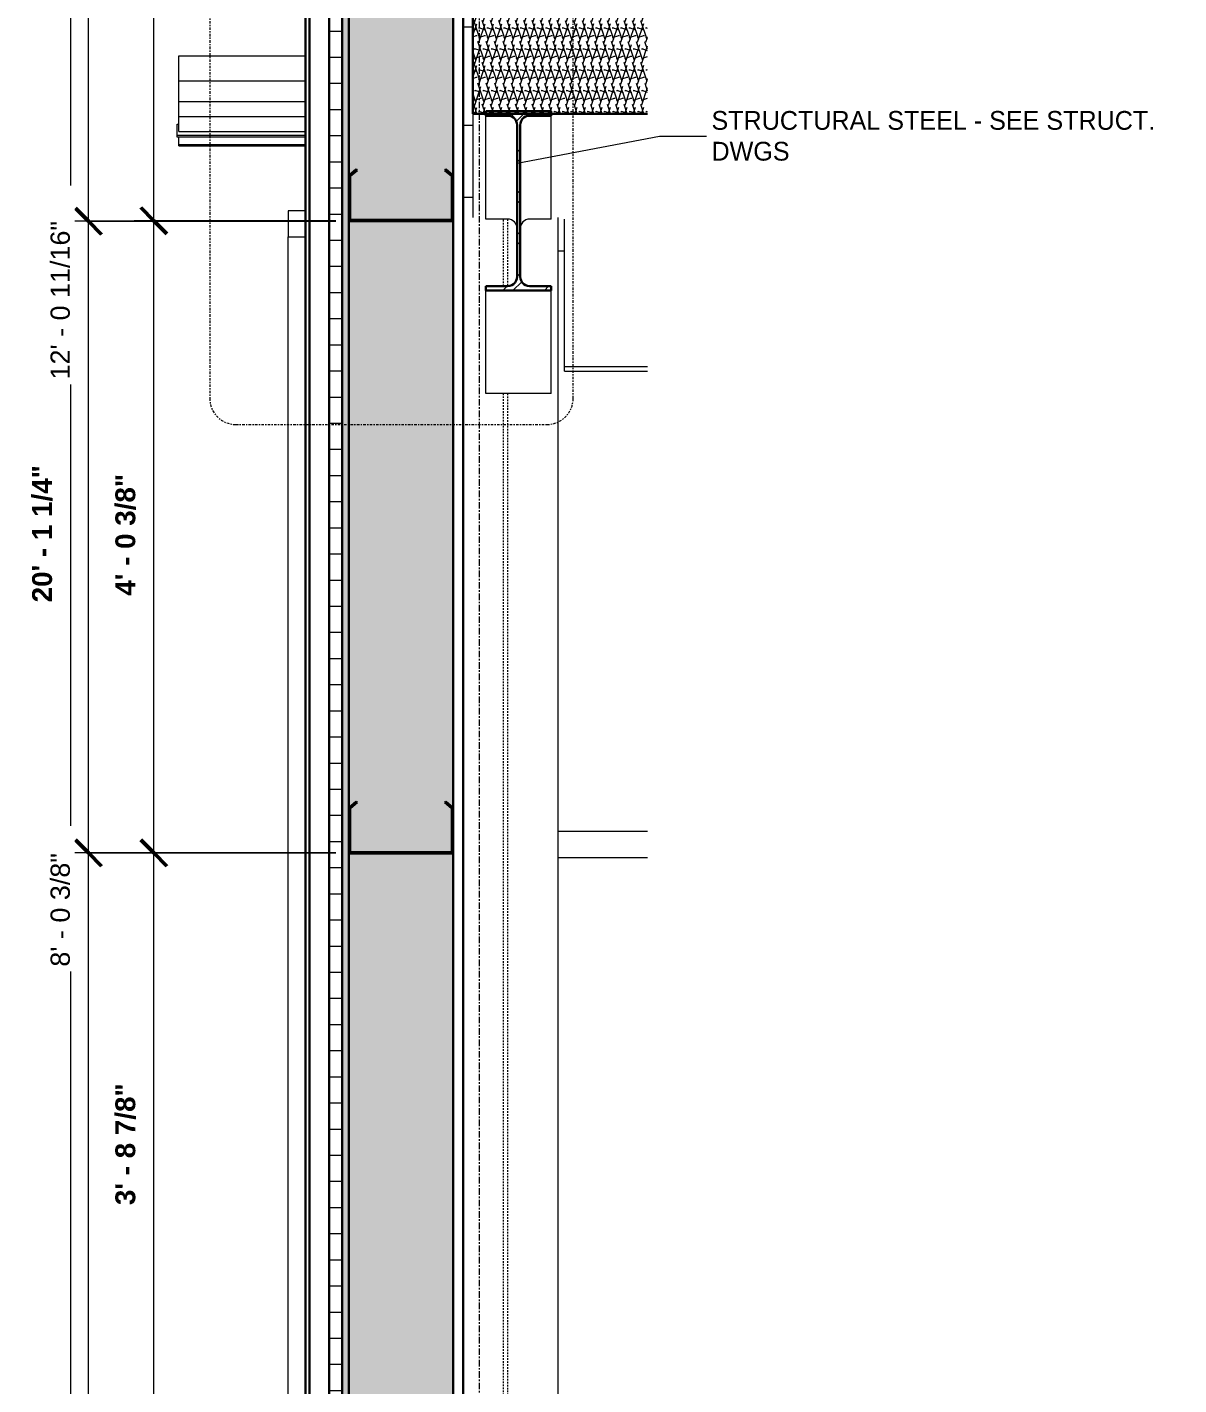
# Model space of a CAD drawing. Header units: inches. Extents: x -22111 to -21580, y -55 to 308.
# Drawn here: x -21672.9 to -21584.8, y 55.7 to 159.5 of the extents above; entities that cross this region are included whole.
import ezdxf

# ---------------------------------------------------------------- set-up
doc = ezdxf.new("R2010")
doc.units = ezdxf.units.IN
doc.header["$MEASUREMENT"] = 0
for name, pattern in [('Dash Dot 3_16_', [0.3125, 0.1875, -0.0625, 0, -0.0625]), ('Grid Line 1_2_', [0.875, 0.5, -0.125, 0.125, -0.125]), ('Hidden 1_8_', [0.1875, 0.125, -0.0625])]:
    doc.linetypes.add(name, pattern=pattern)
for name, color, linetype, lineweight in [('A-ANNO-DIMS', 211, 'Continuous', 9), ('A-ANNO-DIMS-16', 211, 'Continuous', 9), ('A-ANNO-IDEN', 131, 'Continuous', 9), ('A-ANNO-SYMB', 150, 'Continuous', 9), ('A-CLNG', 13, 'Continuous', 30), ('A-CLNG-PATT', 13, 'Continuous', 70), ('A-GLAZ-CWMG', 51, 'Continuous', 30), ('A-ROOF', 132, 'Continuous', 30), ('A-ROOF-OTLN', 132, 'Continuous', 9), ('A-WALL', 113, 'Continuous', 30), ('A-WALL-PATT', 111, 'Continuous', 70), ('E-LITE-EQPM', 33, 'Continuous', 30), ('S-BEAM', 12, 'Continuous', 30), ('S-COLS', 52, 'Continuous', 30), ('S-GRID', 1, 'Continuous', 9)]:
    doc.layers.add(name, color=color, linetype=linetype, lineweight=lineweight)
doc.styles.add('Arial_2', font='arial.ttf', dxfattribs={"height": 1.475299})
doc.styles.add('Arial_B', font='arialbd.ttf', dxfattribs={"height": 1.522134})
doc.styles.add('Century Gothic', font='GOTHIC.TTF', dxfattribs={"height": 1.437112})
doc.dimstyles.new('Linear_-_3_32__Arial_ordinate', dxfattribs={"dimscale": 12, "dimtxt": 1.5, "dimasz": 0.166667, "dimexe": 0.125, "dimexo": 0.083333, "dimgap": 0.083333, "dimtad": 0, "dimjust": 2, "dimdec": 4, "dimrnd": 0.0625, "dimzin": 1, "dimdsep": 46, "dimlunit": 4, "dimtxsty": 'Arial_2', "dimblk1": 'OBLIQUE', "dimblk2": 'OBLIQUE', "dimsah": 1, "dimcen": 0.09, "dimdle": 0.125, "dimazin": 0, "dimtfac": 1, "dimtdec": 4, "dimtix": 1, "dimtmove": 2, "dimatfit": 3, "dimfxl": 1, "dimtvp": 1, "dimtfill": 1, "dimfrac": 2, "dimtolj": 1, "dimtzin": 0, "dimarcsym": 2})
doc.dimstyles.new('Linear_-_3_32__Arial_ordinate_1', dxfattribs={"dimscale": 12, "dimtxt": 1.5, "dimasz": 0.166667, "dimexe": 0.125, "dimexo": 0.083333, "dimgap": 0.083333, "dimtad": 0, "dimjust": 2, "dimdec": 4, "dimrnd": 0.0625, "dimzin": 1, "dimdsep": 46, "dimlunit": 4, "dimtxsty": 'Arial_2', "dimblk1": 'OBLIQUE', "dimblk2": 'OBLIQUE', "dimsah": 1, "dimcen": 0.09, "dimdle": 0.125, "dimazin": 0, "dimtfac": 1, "dimtdec": 4, "dimtix": 1, "dimtmove": 2, "dimatfit": 3, "dimfxl": 1, "dimtvp": 1, "dimtfill": 1, "dimfrac": 2, "dimtolj": 1, "dimtzin": 0, "dimarcsym": 2})
doc.dimstyles.new('OD_Dimension_-_1_16__Tol_', dxfattribs={"dimscale": 12, "dimtxt": 1.5, "dimasz": 0.166667, "dimexe": 0.125, "dimexo": 0.083333, "dimgap": 0.083333, "dimtad": 1, "dimdec": 4, "dimrnd": 0.0625, "dimzin": 1, "dimdsep": 46, "dimlunit": 4, "dimtxsty": 'Arial_B', "dimblk1": 'OBLIQUE', "dimblk2": 'OBLIQUE', "dimsah": 1, "dimcen": 0.09, "dimdle": 0.125, "dimazin": 0, "dimtfac": 1, "dimtdec": 4, "dimtix": 1, "dimtmove": 0, "dimatfit": 3, "dimfxl": 1, "dimtvp": 1, "dimtfill": 1, "dimfrac": 2, "dimtolj": 1, "dimtzin": 0, "dimlwd": 13, "dimlwe": 13, "dimarcsym": 2})
doc.dimstyles.new('OD_Dimension_-_1_16__Tol__1', dxfattribs={"dimscale": 12, "dimtxt": 1.5, "dimasz": 0.166667, "dimexe": 0.125, "dimexo": 0.083333, "dimgap": 0.083333, "dimtad": 1, "dimdec": 4, "dimrnd": 0.0625, "dimzin": 1, "dimdsep": 46, "dimlunit": 4, "dimtxsty": 'Arial_B', "dimblk1": 'OBLIQUE', "dimblk2": 'OBLIQUE', "dimsah": 1, "dimcen": 0.09, "dimdle": 0.125, "dimazin": 0, "dimtfac": 1, "dimtdec": 4, "dimtix": 1, "dimtmove": 0, "dimatfit": 3, "dimfxl": 1, "dimtvp": 1, "dimtfill": 1, "dimfrac": 2, "dimtolj": 1, "dimtzin": 0, "dimlwd": 13, "dimlwe": 13, "dimarcsym": 2})
pattern_1 = [(45, (-30724.353, 67.247), (-1.5839192, 1.5839192), []), (45, (-30724.353, 69.647), (-1.5839192, 1.5839192), [])]
pattern_2 = [(161.57, (-30724.273, 67.327), (-0.6397287956, 0.0002609723), [0, -4.554, 0.506, 0]), (18.43, (-30724.433, 67.327), (-0.6397287956, -0.0002609723), [0, -4.554, 0.506, 0]), (108.43, (-30724.273, 67.327), (0.320200546, -1.599823931), [1.518, -3.542]), (71.57, (-30724.433, 67.327), (0.320200546, 1.599823931), [1.518, -3.542])]

# ---------------------------------------------------------------- blocks, each defined once
blk = doc.blocks.new('W-Wide Flange-Column - B2_D-1389335-Wall Section - One Story - Resin Panel _ Parapet _2_')
at = {"layer": 'S-COLS', "color": 43, "lineweight": 18}
for p, q in [((-26271.89, 146.5), (-26272.64, 146.5)), ((-26265.39, 144.99), (-26265.39, 0))]:
    blk.add_line(p, q, dxfattribs=at)
at = {"layer": 'S-COLS', "color": 43, "linetype": 'Hidden 1_8_', "lineweight": 18}
for p, q in [((-26269.55, 139.73), (-26269.55, 144.86)), ((-26269.23, 144.86), (-26269.23, 139.73)), ((-26269.55, 0), (-26269.55, 131.51)), ((-26269.23, 131.51), (-26269.23, 0))]:
    blk.add_line(p, q, dxfattribs=at)
blk = doc.blocks.new('W-Wide Flange - W14X22-1401465-Wall Section - One Story - Resin Panel _ Parapet _2_')
at = {"layer": 'S-BEAM', "lineweight": 9}
h = blk.add_hatch(dxfattribs=at)
h.set_pattern_fill('FP_28', color=8, style=0, pattern_type=2)
h.set_pattern_definition(pattern_1)
h.paths.add_polyline_path([(-26269.58, 139.4), (-26265.89, 139.4), (-26265.89, 139.73), (-26267.55, 139.73), (-26267.71, 139.75), (-26267.86, 139.81), (-26268, 139.89), (-26268.12, 140.01), (-26268.2, 140.15), (-26268.26, 140.3), (-26268.28, 140.46), (-26268.28, 152.05), (-26268.26, 152.21), (-26268.19, 152.38), (-26268.12, 152.5), (-26268, 152.62), (-26267.85, 152.71), (-26267.71, 152.76), (-26267.5, 152.77), (-26265.89, 152.77), (-26265.89, 153.11), (-26270.89, 153.11), (-26270.89, 152.77), (-26269.23, 152.77), (-26269.07, 152.76), (-26268.92, 152.7), (-26268.78, 152.62), (-26268.66, 152.5), (-26268.58, 152.36), (-26268.52, 152.21), (-26268.51, 152.05), (-26268.51, 140.46), (-26268.52, 140.3), (-26268.58, 140.15), (-26268.66, 140.01), (-26268.78, 139.89), (-26268.92, 139.81), (-26269.07, 139.75), (-26269.23, 139.73), (-26270.89, 139.73), (-26270.89, 139.4)], flags=0)
at = {"layer": 'S-BEAM', "color": 7}
for p, q in [((-26265.89, 153.11), (-26270.89, 153.11)), ((-26270.89, 153.11), (-26270.89, 152.77)), ((-26270.89, 152.77), (-26269.23, 152.77)), ((-26267.55, 152.77), (-26265.89, 152.77)), ((-26265.89, 152.77), (-26265.89, 153.11)), ((-26268.51, 152.05), (-26268.51, 140.46)), ((-26268.28, 140.46), (-26268.28, 152.05)), ((-26269.23, 139.73), (-26270.89, 139.73)), ((-26270.89, 139.73), (-26270.89, 139.4)), ((-26270.89, 139.4), (-26265.89, 139.4)), ((-26265.89, 139.73), (-26267.55, 139.73)), ((-26265.89, 139.4), (-26265.89, 139.73))]:
    blk.add_line(p, q, dxfattribs=at)
at = {"layer": 'S-BEAM', "color": 43, "lineweight": 18}
for p, q in [((-26270.89, 144.86), (-26270.89, 152.77)), ((-26265.89, 144.86), (-26265.89, 152.77)), ((-26269.23, 144.86), (-26270.89, 144.86)), ((-26265.89, 144.86), (-26267.55, 144.86)), ((-26270.89, 131.51), (-26270.89, 139.4)), ((-26265.89, 131.51), (-26265.89, 139.4)), ((-26265.89, 131.51), (-26270.89, 131.51))]:
    blk.add_line(p, q, dxfattribs=at)
at = {"layer": 'S-BEAM', "color": 7, "flags": 128}
for points in [[(-26269.23, 152.77), (-26269.07, 152.76), (-26268.92, 152.7), (-26268.78, 152.62), (-26268.66, 152.5), (-26268.58, 152.36), (-26268.52, 152.21), (-26268.51, 152.05)], [(-26268.28, 152.05), (-26268.26, 152.21), (-26268.2, 152.36), (-26268.12, 152.5), (-26268, 152.62), (-26267.86, 152.7), (-26267.71, 152.76), (-26267.55, 152.77)], [(-26268.51, 140.46), (-26268.52, 140.3), (-26268.58, 140.15), (-26268.66, 140.01), (-26268.78, 139.89), (-26268.92, 139.81), (-26269.07, 139.75), (-26269.23, 139.73)], [(-26267.55, 139.73), (-26267.71, 139.75), (-26267.86, 139.81), (-26268, 139.89), (-26268.12, 140.01), (-26268.2, 140.15), (-26268.26, 140.3), (-26268.28, 140.46)]]:
    blk.add_lwpolyline(points, dxfattribs=at)
at = {"layer": 'S-BEAM', "color": 43, "lineweight": 18}
for centre, major_axis, start_param, end_param in [((-26269.23, 144.13), (-0.728, 0), 3.141593, 4.712389), ((-26267.55, 144.13), (0.728, 0), 1.570796, 3.141593)]:
    blk.add_ellipse(centre, major_axis=major_axis, ratio=0.999133, start_param=start_param, end_param=end_param, dxfattribs=at)
blk = doc.blocks.new('Girt_C - 8_D-1405484-Wall Section - One Story - Resin Panel _ Parapet _2_')
at = {"layer": 'S-BEAM', "lineweight": 9}
h = blk.add_hatch(dxfattribs=at)
h.set_pattern_fill('FP_28', color=8, style=0, pattern_type=2)
h.set_pattern_definition(pattern_1)
h.paths.add_polyline_path([(-26281.2, 96.32), (-26273.58, 96.32), (-26273.45, 96.38), (-26273.39, 96.51), (-26273.39, 99.82), (-26273.97, 100.3), (-26274.04, 100.22), (-26273.5, 99.77), (-26273.5, 96.5), (-26273.52, 96.45), (-26273.58, 96.43), (-26281.2, 96.43), (-26281.26, 96.45), (-26281.28, 96.5), (-26281.28, 99.77), (-26280.75, 100.22), (-26280.82, 100.3), (-26281.39, 99.82), (-26281.39, 96.51), (-26281.34, 96.38)], flags=0)
at = {"layer": 'S-BEAM', "color": 7}
for p, q in [((-26280.82, 100.3), (-26281.39, 99.82)), ((-26281.39, 99.82), (-26281.39, 96.51)), ((-26281.28, 99.77), (-26280.75, 100.22)), ((-26281.28, 96.5), (-26281.28, 99.77)), ((-26280.75, 100.22), (-26280.82, 100.3)), ((-26273.97, 100.3), (-26274.04, 100.22)), ((-26274.04, 100.22), (-26273.5, 99.77)), ((-26273.39, 99.82), (-26273.97, 100.3)), ((-26273.5, 99.77), (-26273.5, 96.5)), ((-26273.39, 96.51), (-26273.39, 99.82)), ((-26273.58, 96.43), (-26281.2, 96.43)), ((-26281.2, 96.32), (-26273.58, 96.32))]:
    blk.add_line(p, q, dxfattribs=at)
for centre, radius, start, end in [((-26281.2, 96.51), 0.188, 180, 270), ((-26281.2, 96.51), 0.0782, 182.1227, 270), ((-26273.58, 96.51), 0.188, 270, 0), ((-26273.58, 96.51), 0.0782, 270, 356.9576)]:
    blk.add_arc(centre, radius, start, end, dxfattribs=at)
blk = doc.blocks.new('Rectangular Mullion - Exterior 2_ x 4_5_-1135281-Wall Section - One Story - Resin Panel _ Parapet _2_')
at = {"layer": 'A-GLAZ-CWMG', "color": 43, "lineweight": 18}
for p, q in [((-26258.52, 98), (-26265.39, 98)), ((-26258.52, 96), (-26265.39, 96))]:
    blk.add_line(p, q, dxfattribs=at)
blk = doc.blocks.new('Rectangular Mullion - Exterior 2_ x 4_5_-1142341-Wall Section - One Story - Resin Panel _ Parapet _2_')
at = {"layer": 'A-GLAZ-CWMG', "color": 43, "lineweight": 18}
for p, q in [((-26286.02, 143.5), (-26284.7, 143.5)), ((-26286.02, 97), (-26286.02, 143.5))]:
    blk.add_line(p, q, dxfattribs=at)
blk = doc.blocks.new('Rectangular Mullion - Exterior 2_ x 4_5_-1142342-Wall Section - One Story - Resin Panel _ Parapet _2_')
at = {"layer": 'A-GLAZ-CWMG', "color": 43, "lineweight": 18}
for p, q in [((-26286.02, 2), (-26286.02, 97)), ((-26284.7, 2), (-26286.02, 2))]:
    blk.add_line(p, q, dxfattribs=at)
blk = doc.blocks.new('Rectangular Mullion - Exterior 2_ x 4_5_-1135297-Wall Section - One Story - Resin Panel _ Parapet _2_')
at = {"layer": 'A-GLAZ-CWMG', "color": 43, "lineweight": 18}
for p, q in [((-26284.7, 145.5), (-26286.02, 145.5)), ((-26286.02, 145.5), (-26286.02, 143.5)), ((-26286.02, 143.5), (-26284.7, 143.5))]:
    blk.add_line(p, q, dxfattribs=at)
blk = doc.blocks.new('W-Wide Flange - W12X19-1732174-Wall Section - One Story - Resin Panel _ Parapet _2_')
at = {"layer": 'S-BEAM', "color": 43, "lineweight": 18}
for p, q in [((-26264.89, 144.55), (-26264.89, 144.86)), ((-26264.89, 134.1), (-26264.89, 144.55)), ((-26264.89, 133.58), (-26264.89, 134.1)), ((-26264.89, 133.23), (-26264.89, 133.58)), ((-26264.89, 133.58), (-26258.52, 133.58)), ((-26264.89, 133.23), (-26258.52, 133.23))]:
    blk.add_line(p, q, dxfattribs=at)
blk = doc.blocks.new('Girt_C - 8_D-1757376-Wall Section - One Story - Resin Panel _ Parapet _2_')
at = {"layer": 'S-BEAM', "lineweight": 9}
h = blk.add_hatch(dxfattribs=at)
h.set_pattern_fill('FP_28', color=8, style=0, pattern_type=2)
h.set_pattern_definition(pattern_1)
h.paths.add_polyline_path([(-26273.58, 144.69), (-26273.45, 144.74), (-26273.39, 144.88), (-26273.39, 148.19), (-26273.96, 148.67), (-26274.04, 148.59), (-26273.5, 148.14), (-26273.5, 144.87), (-26273.52, 144.82), (-26273.58, 144.8), (-26281.2, 144.8), (-26281.26, 144.82), (-26281.28, 144.87), (-26281.28, 148.14), (-26280.74, 148.59), (-26280.81, 148.67), (-26281.39, 148.19), (-26281.39, 144.88), (-26281.34, 144.74), (-26281.2, 144.69), (-26275.1, 144.69)], flags=0)
at = {"layer": 'S-BEAM', "color": 7}
for p, q in [((-26280.81, 148.67), (-26281.39, 148.19)), ((-26281.28, 148.14), (-26280.74, 148.59)), ((-26280.74, 148.59), (-26280.81, 148.67)), ((-26273.96, 148.67), (-26274.04, 148.59)), ((-26274.04, 148.59), (-26273.5, 148.14)), ((-26273.39, 148.19), (-26273.96, 148.67)), ((-26281.39, 148.19), (-26281.39, 144.88)), ((-26281.28, 144.87), (-26281.28, 148.14)), ((-26273.5, 148.14), (-26273.5, 144.87)), ((-26273.39, 144.88), (-26273.39, 148.19)), ((-26273.58, 144.8), (-26281.2, 144.8)), ((-26281.2, 144.69), (-26273.58, 144.69))]:
    blk.add_line(p, q, dxfattribs=at)
for centre, radius, start, end in [((-26281.2, 144.88), 0.187, 180, 270), ((-26281.2, 144.88), 0.0782, 183.0424, 270), ((-26273.58, 144.88), 0.188, 270, 0), ((-26273.58, 144.88), 0.0782, 270, 357.8773)]:
    blk.add_arc(centre, radius, start, end, dxfattribs=at)
blk = doc.blocks.new('Dimension Lumber - 5_5 x 7_5 Glulam-1730133-Wall Section - One Story - Resin Panel _ Parapet _2_')
at = {"layer": 'S-BEAM', "color": 43, "lineweight": 18}
for p, q in [((-26271.89, 159.54), (-26272.64, 159.54)), ((-26272.64, 152.05), (-26271.89, 152.05))]:
    blk.add_line(p, q, dxfattribs=at)
blk = doc.blocks.new('Girt_C - 8_D-1732029-Wall Section - One Story - Resin Panel _ Parapet _2_')
at = {"layer": 'S-BEAM', "color": 43, "lineweight": 18}
blk.add_line((-26265.39, 142.44), (-26264.89, 142.44), dxfattribs=at)
blk = doc.blocks.new('HSS-Hollow Structural Section - HSS1-1_2X1-1_2X1_8 - Obsolete-1395972-Wall Section - One Story - Resin Panel _ Parapet _2_')
at = {"layer": 'S-BEAM', "color": 43, "lineweight": 18}
for p, q in [((-26294.39, 151.85), (-26294.39, 152.71)), ((-26294.39, 151.61), (-26294.39, 151.85)), ((-26294.39, 151.57), (-26294.39, 151.61)), ((-26294.39, 151.57), (-26284.7, 151.57))]:
    blk.add_line(p, q, dxfattribs=at)
blk = doc.blocks.new('HSS-Hollow Structural Section - HSS1-1_2X1-1_2X1_8 - Obsolete-V8-Wall Section - One Story - Resin Panel _ Parapet _2_')
at = {"layer": 'S-BEAM', "color": 43, "lineweight": 18}
for p, q in [((-26294.39, 153), (-26294.39, 153.86)), ((-26294.39, 152.76), (-26294.39, 153)), ((-26294.39, 152.71), (-26294.39, 152.76)), ((-26294.39, 152.71), (-26284.7, 152.71))]:
    blk.add_line(p, q, dxfattribs=at)
blk = doc.blocks.new('HSS-Hollow Structural Section - HSS1-1_2X1-1_2X1_8 - Obsolete-V9-Wall Section - One Story - Resin Panel _ Parapet _2_')
at = {"layer": 'S-BEAM', "color": 43, "lineweight": 18}
for p, q in [((-26284.7, 155.4), (-26294.39, 155.4)), ((-26294.39, 155.18), (-26294.39, 155.4)), ((-26294.39, 154.14), (-26294.39, 155.18)), ((-26294.39, 153.9), (-26294.39, 154.14)), ((-26294.39, 153.86), (-26294.39, 153.9)), ((-26294.39, 153.86), (-26284.7, 153.86))]:
    blk.add_line(p, q, dxfattribs=at)
blk = doc.blocks.new('HSS-Hollow Structural Section - HSS1-1_2X1-1_2X1_8 - Obsolete-1395973-Wall Section - One Story - Resin Panel _ Parapet _2_')
at = {"layer": 'S-BEAM', "color": 43, "lineweight": 18}
for p, q in [((-26294.39, 150.85), (-26294.39, 151.12)), ((-26294.39, 150.61), (-26294.39, 150.85)), ((-26294.39, 150.57), (-26294.39, 150.61)), ((-26294.39, 150.57), (-26284.7, 150.57))]:
    blk.add_line(p, q, dxfattribs=at)
blk = doc.blocks.new('EXTERIOR LED - SUNRISE LED Light Bar-970652-Wall Section - One Story - Resin Panel _ Parapet _2_')
at = {"layer": 'E-LITE-EQPM', "color": 43, "lineweight": 18}
for p, q in [((-26294.52, 151.28), (-26294.52, 152.12)), ((-26294.52, 152.12), (-26294.39, 152.12)), ((-26294.52, 151.12), (-26294.52, 151.28)), ((-26294.52, 151.28), (-26284.7, 151.28)), ((-26284.7, 151.12), (-26294.52, 151.12))]:
    blk.add_line(p, q, dxfattribs=at)
blk = doc.blocks.new('DIMBLOCK3-Wall Section - One Story - Resin Panel _ Parapet _2_')
at = {"layer": 'A-ANNO-DIMS-16', "lineweight": 50}
for p, q in [((-21669.61, 241.24), (-21670.61, 242.24)), ((-21669.61, 241.24), (-21668.61, 240.24)), ((-21669.61, 0), (-21670.61, 1)), ((-21669.61, 0), (-21668.61, -1))]:
    blk.add_line(p, q, dxfattribs=at)
at = {"layer": 'A-ANNO-DIMS-16', "lineweight": 13}
for p, q in [((-21669.61, -1.5), (-21669.61, 242.74)), ((-21649.33, 241.24), (-21671.11, 241.24)), ((-21669.61, 241.24), (-21649.33, 241.24)), ((-21669.61, 0), (-21670.67, 0)), ((-21670.02, 0), (-21668.11, 0))]:
    blk.add_line(p, q, dxfattribs=at)
at = {"layer": 'A-ANNO-DIMS-16', "color": 0, "lineweight": 13, "insert": (-21672.56, 115.54), "char_height": 1.5221, "width": 12.2, "attachment_point": 1, "rotation": 90, "line_spacing_factor": 0.938532, "style": 'Arial_B', "bg_fill": 3, "box_fill_scale": 1.25, "bg_fill_color": 0, "bg_fill_transparency": 0}
blk.add_mtext('20\' - 1 1/4"', dxfattribs=at)
blk = doc.blocks.new('_Oblique')
at = {"color": 0, "linetype": 'ByBlock', "lineweight": -2}
blk.add_line((-0.5, -0.5), (0.5, 0.5), dxfattribs=at)
blk = doc.blocks.new('DIMBLOCK5-Wall Section - One Story - Resin Panel _ Parapet _2_')
at = {"layer": 'A-ANNO-DIMS-16', "lineweight": 50}
for p, q in [((-21663.24, 96.37), (-21664.24, 97.37)), ((-21663.24, 96.37), (-21662.24, 95.37)), ((-21663.24, 51.5), (-21664.24, 52.5)), ((-21663.24, 51.5), (-21662.24, 50.5))]:
    blk.add_line(p, q, dxfattribs=at)
at = {"layer": 'A-ANNO-DIMS-16', "lineweight": 13}
for p, q in [((-21649.33, 96.37), (-21664.74, 96.37)), ((-21663.24, 51.5), (-21663.24, 96.37)), ((-21663.24, 96.37), (-21649.33, 96.37)), ((-21649.33, 51.5), (-21664.74, 51.5)), ((-21663.24, 51.5), (-21649.33, 51.5))]:
    blk.add_line(p, q, dxfattribs=at)
at = {"layer": 'A-ANNO-DIMS-16', "color": 0, "lineweight": 13, "insert": (-21666.19, 69.43), "char_height": 1.5221, "width": 10.8286, "attachment_point": 1, "rotation": 90, "line_spacing_factor": 0.938532, "style": 'Arial_B', "bg_fill": 3, "box_fill_scale": 1.25, "bg_fill_color": 0, "bg_fill_transparency": 0}
blk.add_mtext('3\' - 8 7/8"', dxfattribs=at)
blk = doc.blocks.new('DIMBLOCK6-Wall Section - One Story - Resin Panel _ Parapet _2_')
at = {"layer": 'A-ANNO-DIMS-16', "lineweight": 50}
for p, q in [((-21663.24, 144.74), (-21664.24, 145.74)), ((-21663.24, 144.74), (-21662.24, 143.74)), ((-21663.24, 96.37), (-21664.24, 97.37)), ((-21663.24, 96.37), (-21662.24, 95.37))]:
    blk.add_line(p, q, dxfattribs=at)
at = {"layer": 'A-ANNO-DIMS-16', "lineweight": 13}
for p, q in [((-21649.33, 144.74), (-21664.74, 144.74)), ((-21663.24, 96.37), (-21663.24, 144.74)), ((-21663.24, 144.74), (-21649.33, 144.74)), ((-21649.33, 96.37), (-21664.74, 96.37)), ((-21663.24, 96.37), (-21649.33, 96.37))]:
    blk.add_line(p, q, dxfattribs=at)
at = {"layer": 'A-ANNO-DIMS-16', "color": 0, "lineweight": 13, "insert": (-21666.19, 116.05), "char_height": 1.5221, "width": 10.8286, "attachment_point": 1, "rotation": 90, "line_spacing_factor": 0.938532, "style": 'Arial_B', "bg_fill": 3, "box_fill_scale": 1.25, "bg_fill_color": 0, "bg_fill_transparency": 0}
blk.add_mtext('4\' - 0 3/8"', dxfattribs=at)
blk = doc.blocks.new('DIMBLOCK7-Wall Section - One Story - Resin Panel _ Parapet _2_')
at = {"layer": 'A-ANNO-DIMS-16', "lineweight": 50}
for p, q in [((-21663.24, 196.24), (-21664.24, 197.24)), ((-21663.24, 196.24), (-21662.24, 195.24)), ((-21663.24, 144.74), (-21664.24, 145.74)), ((-21663.24, 144.74), (-21662.24, 143.74))]:
    blk.add_line(p, q, dxfattribs=at)
at = {"layer": 'A-ANNO-DIMS-16', "lineweight": 13}
for p, q in [((-21649.33, 196.24), (-21664.74, 196.24)), ((-21663.24, 144.74), (-21663.24, 196.24)), ((-21663.24, 196.24), (-21649.33, 196.24)), ((-21649.33, 144.74), (-21664.74, 144.74)), ((-21663.24, 144.74), (-21649.33, 144.74))]:
    blk.add_line(p, q, dxfattribs=at)
at = {"layer": 'A-ANNO-DIMS-16', "color": 0, "lineweight": 13, "insert": (-21666.19, 165.98), "char_height": 1.5221, "width": 10.8286, "attachment_point": 1, "rotation": 90, "line_spacing_factor": 0.938532, "style": 'Arial_B', "bg_fill": 3, "box_fill_scale": 1.25, "bg_fill_color": 0, "bg_fill_transparency": 0}
blk.add_mtext('4\' - 3 1/2"', dxfattribs=at)
blk = doc.blocks.new('DIMBLOCK11-Wall Section - One Story - Resin Panel _ Parapet _2_')
at = {"layer": 'A-ANNO-DIMS-16', "lineweight": 50}
for q in [(-21669.24, 97.37), (-21667.24, 95.37)]:
    blk.add_line((-21668.24, 96.37), q, dxfattribs=at)
at = {"layer": 'A-ANNO-DIMS-16'}
for p, q in [((-21649.33, 96.37), (-21669.74, 96.37)), ((-21668.24, 51.5), (-21668.24, 96.37)), ((-21668.24, 96.37), (-21649.33, 96.37)), ((-21668.65, 0), (-21666.74, 0)), ((-21668.24, 0), (-21668.65, 0))]:
    blk.add_line(p, q, dxfattribs=at)
at = {"layer": 'A-ANNO-DIMS-16', "color": 0, "insert": (-21671.15, 87.67), "char_height": 1.4753, "width": 10.3846, "attachment_point": 1, "rotation": 90, "line_spacing_factor": 0.938532, "style": 'Arial_2', "bg_fill": 3, "box_fill_scale": 1.25, "bg_fill_color": 0, "bg_fill_transparency": 0}
blk.add_mtext('8\' - 0 3/8"', dxfattribs=at)
blk = doc.blocks.new('DIMBLOCK12-Wall Section - One Story - Resin Panel _ Parapet _2_')
at = {"layer": 'A-ANNO-DIMS-16', "lineweight": 50}
for q in [(-21669.24, 145.69), (-21667.24, 143.69)]:
    blk.add_line((-21668.24, 144.69), q, dxfattribs=at)
at = {"layer": 'A-ANNO-DIMS-16'}
for p, q in [((-21649.33, 144.69), (-21669.74, 144.69)), ((-21668.24, 96.37), (-21668.24, 144.69)), ((-21668.24, 144.69), (-21649.33, 144.69)), ((-21668.65, 0), (-21666.74, 0)), ((-21668.24, 0), (-21668.65, 0))]:
    blk.add_line(p, q, dxfattribs=at)
at = {"layer": 'A-ANNO-DIMS-16', "color": 0, "insert": (-21671.15, 132.59), "char_height": 1.4753, "width": 14.4554, "attachment_point": 1, "rotation": 90, "line_spacing_factor": 0.938532, "style": 'Arial_2', "bg_fill": 3, "box_fill_scale": 1.25, "bg_fill_color": 0, "bg_fill_transparency": 0}
blk.add_mtext('12\' - 0 11/16"', dxfattribs=at)
blk = doc.blocks.new('DIMBLOCK13-Wall Section - One Story - Resin Panel _ Parapet _2_')
at = {"layer": 'A-ANNO-DIMS-16', "lineweight": 50}
for q in [(-21669.24, 197.24), (-21667.24, 195.24)]:
    blk.add_line((-21668.24, 196.24), q, dxfattribs=at)
at = {"layer": 'A-ANNO-DIMS-16'}
for p, q in [((-21649.33, 196.24), (-21669.74, 196.24)), ((-21668.24, 144.69), (-21668.24, 196.24)), ((-21668.24, 196.24), (-21649.33, 196.24)), ((-21668.65, 0), (-21666.74, 0)), ((-21668.24, 0), (-21668.65, 0))]:
    blk.add_line(p, q, dxfattribs=at)
at = {"layer": 'A-ANNO-DIMS-16', "color": 0, "insert": (-21671.15, 186.41), "char_height": 1.4753, "width": 11.7415, "attachment_point": 1, "rotation": 90, "line_spacing_factor": 0.938532, "style": 'Arial_2', "bg_fill": 3, "box_fill_scale": 1.25, "bg_fill_color": 0, "bg_fill_transparency": 0}
blk.add_mtext('16\' - 4 1/4"', dxfattribs=at)
blk = doc.blocks.new('DIMBLOCK14-Wall Section - One Story - Resin Panel _ Parapet _2_')
at = {"layer": 'A-ANNO-DIMS-16', "lineweight": 50}
for q in [(-21669.24, 242.24), (-21667.24, 240.24)]:
    blk.add_line((-21668.24, 241.24), q, dxfattribs=at)
at = {"layer": 'A-ANNO-DIMS-16'}
for p, q in [((-21668.24, 196.24), (-21668.24, 242.74)), ((-21668.65, 241.24), (-21666.74, 241.24)), ((-21668.24, 241.24), (-21668.65, 241.24)), ((-21668.65, 0), (-21666.74, 0)), ((-21668.24, 0), (-21668.65, 0))]:
    blk.add_line(p, q, dxfattribs=at)
at = {"layer": 'A-ANNO-DIMS-16', "color": 0, "insert": (-21671.15, 231.41), "char_height": 1.4753, "width": 11.7415, "attachment_point": 1, "rotation": 90, "line_spacing_factor": 0.938532, "style": 'Arial_2', "bg_fill": 3, "box_fill_scale": 1.25, "bg_fill_color": 0, "bg_fill_transparency": 0}
blk.add_mtext('20\' - 1 1/4"', dxfattribs=at)

msp = doc.modelspace()

# ---------------------------------------------------------------- hatches: boundary and pattern name
at = {"layer": 'A-CLNG-PATT', "lineweight": 9}
h = msp.add_hatch(dxfattribs=at)
h.set_pattern_fill('FP_33', color=8, style=0, pattern_type=2)
h.set_pattern_definition(pattern_2)
h.paths.add_polyline_path([(-21634.44466, 152.92201), (-21625.46247, 152.92201), (-21625.46247, 164.05666), (-21638.83128, 164.05666), (-21638.83128, 152.92201), (-21634.79013, 152.92201)], flags=0)
at = {"layer": 'A-WALL-PATT', "lineweight": 9}
h = msp.add_hatch(dxfattribs=at)
h.set_pattern_fill('FP_31', color=8, style=0, pattern_type=2)
h.set_pattern_definition([(0, (-30724.353, 67.247), (0, 2), []), (90, (-30724.353, 67.247), (-2, 1e-16), [])])
h.paths.add_polyline_path([(-21648.83128, 0), (-21648.83128, 164.11916), (-21649.83128, 164.11916), (-21649.83128, 0)], flags=0)
h = msp.add_hatch(dxfattribs=at)
h.set_pattern_fill('FP_32', color=8, style=0, pattern_type=2)
h.set_pattern_definition([(0, (-30724.353, 67.247), (2.56, 0.64), [0.211, -1.709, 0.211, -1.709, -10.24]), (0, (-30724.353, 67.247), (2.56, 0.64), [-3.84, 0.211, -3.629, 0.211, -1.709, -4.48]), (0, (-30724.353, 67.247), (2.56, 0.64), [-9.6, 0.211, -1.069, 0.211, -2.989]), (120, (-30723.393, 67.567), (-1.83425626, 1.897025034), [0.211, -1.709, 0.211, -1.709, -10.24]), (120, (-30723.393, 67.567), (-1.83425626, 1.897025034), [-3.84, 0.211, -3.629, 0.211, -1.709, -4.48]), (120, (-30723.393, 67.567), (-1.83425626, 1.897025034), [-9.6, 0.211, -1.069, 0.211, -2.989]), (240, (-30723.073, 68.847), (-0.72574374, -2.537025034), [0.211, -1.709, 0.211, -1.709, -10.24]), (240, (-30723.073, 68.847), (-0.72574374, -2.537025034), [-3.84, 0.211, -3.629, 0.211, -1.709, -4.48]), (240, (-30723.073, 68.847), (-0.72574374, -2.537025034), [-9.6, 0.211, -1.069, 0.211, -2.989])])
h.paths.add_polyline_path([(-21648.33128, 0), (-21648.33128, 164.11916), (-21648.83128, 164.11916), (-21648.83128, 0)], flags=0)
h = msp.add_hatch(dxfattribs=at)
h.set_pattern_fill('FP_33', color=8, style=0, pattern_type=2)
h.set_pattern_definition(pattern_2)
h.paths.add_polyline_path([(-21640.33128, 0), (-21640.33128, 164.11916), (-21648.33128, 164.11916), (-21648.33128, 0)], flags=0)

# ---------------------------------------------------------------- linework, layer by layer
at = {"layer": 'A-ANNO-IDEN', "color": 153}
for p, q in [((-21635.43474, 149.14609), (-21624.5445, 151.21641)), ((-21624.5445, 151.21641), (-21620.5744, 151.21641))]:
    msp.add_line(p, q, dxfattribs=at)
at = {"layer": 'A-ANNO-SYMB', "linetype": 'Dash Dot 3_16_'}
msp.add_line((-21631.1572, 131.14808), (-21631.1572, 247.7534), dxfattribs=at)
msp.add_arc((-21633.1572, 131.14808), 2, 270, 0, dxfattribs=at)
at = {"layer": 'A-CLNG', "color": 7}
for p, q in [((-21638.83128, 164.05666), (-21638.83128, 152.92201)), ((-21638.83128, 152.92201), (-21625.46247, 152.92201))]:
    msp.add_line(p, q, dxfattribs=at)
at = {"layer": 'A-CLNG', "color": 43, "lineweight": 18}
msp.add_line((-21638.83128, 152.92201), (-21638.83128, 144.98774), dxfattribs=at)
at = {"layer": 'A-ROOF', "color": 43, "lineweight": 18}
for p, q in [((-21661.33128, 157.34809), (-21651.64378, 157.34809)), ((-21661.33128, 155.39914), (-21661.33128, 157.34809))]:
    msp.add_line(p, q, dxfattribs=at)
at = {"layer": 'A-ROOF-OTLN', "color": 43, "lineweight": 18}
for q in [(-21661.33128, 150.55484), (-21651.64378, 150.46586)]:
    msp.add_line((-21661.33128, 150.46586), q, dxfattribs=at)
at = {"layer": 'A-WALL', "color": 7}
for p, q in [((-21651.64378, 241.75), (-21651.64378, 0)), ((-21651.33128, 241.75), (-21651.33128, 0)), ((-21649.83128, 241.75), (-21649.83128, 0)), ((-21648.83128, 241.75), (-21648.83128, 0)), ((-21648.33128, 241.75), (-21648.33128, 0)), ((-21640.33128, 241.75), (-21640.33128, 0)), ((-21639.58128, 0), (-21639.58128, 164.11916))]:
    msp.add_line(p, q, dxfattribs=at)
at = {"layer": 'S-GRID', "linetype": 'Grid Line 1_2_'}
for p, q in [((-21648.33128, -53.15922), (-21648.33128, 278.51824)), ((-21638.33128, -53.15922), (-21638.33128, 278.51824)), ((-21648.33128, -53.15922), (-21648.33128, 265.98299)), ((-21640.33128, -53.15922), (-21640.33128, 265.98299))]:
    msp.add_line(p, q, dxfattribs=at)

# ---------------------------------------------------------------- block references
at = {"layer": 'A-GLAZ-CWMG', "color": 43, "lineweight": 18}
for name in ['Rectangular Mullion - Exterior 2_ x 4_5_-1135297-Wall Section - One Story - Resin Panel _ Parapet _2_', 'Rectangular Mullion - Exterior 2_ x 4_5_-1142341-Wall Section - One Story - Resin Panel _ Parapet _2_', 'Rectangular Mullion - Exterior 2_ x 4_5_-1135281-Wall Section - One Story - Resin Panel _ Parapet _2_', 'Rectangular Mullion - Exterior 2_ x 4_5_-1142342-Wall Section - One Story - Resin Panel _ Parapet _2_']:
    msp.add_blockref(name, (4633.05895, 0), dxfattribs=at)
at = {"layer": 'E-LITE-EQPM', "color": 43, "lineweight": 18}
msp.add_blockref('EXTERIOR LED - SUNRISE LED Light Bar-970652-Wall Section - One Story - Resin Panel _ Parapet _2_', (4633.05895, 0), dxfattribs=at)
at = {"layer": 'S-BEAM', "color": 43, "lineweight": 18}
for name in ['Dimension Lumber - 5_5 x 7_5 Glulam-1730133-Wall Section - One Story - Resin Panel _ Parapet _2_', 'HSS-Hollow Structural Section - HSS1-1_2X1-1_2X1_8 - Obsolete-V9-Wall Section - One Story - Resin Panel _ Parapet _2_', 'HSS-Hollow Structural Section - HSS1-1_2X1-1_2X1_8 - Obsolete-V8-Wall Section - One Story - Resin Panel _ Parapet _2_', 'HSS-Hollow Structural Section - HSS1-1_2X1-1_2X1_8 - Obsolete-1395972-Wall Section - One Story - Resin Panel _ Parapet _2_', 'W-Wide Flange - W14X22-1401465-Wall Section - One Story - Resin Panel _ Parapet _2_', 'HSS-Hollow Structural Section - HSS1-1_2X1-1_2X1_8 - Obsolete-1395973-Wall Section - One Story - Resin Panel _ Parapet _2_', 'Girt_C - 8_D-1757376-Wall Section - One Story - Resin Panel _ Parapet _2_', 'W-Wide Flange - W12X19-1732174-Wall Section - One Story - Resin Panel _ Parapet _2_', 'Girt_C - 8_D-1732029-Wall Section - One Story - Resin Panel _ Parapet _2_', 'Girt_C - 8_D-1405484-Wall Section - One Story - Resin Panel _ Parapet _2_']:
    msp.add_blockref(name, (4633.05895, 0), dxfattribs=at)
at = {"layer": 'S-COLS', "color": 43, "lineweight": 18}
msp.add_blockref('W-Wide Flange-Column - B2_D-1389335-Wall Section - One Story - Resin Panel _ Parapet _2_', (4633.05895, 0), dxfattribs=at)

# ---------------------------------------------------------------- next in the draw order: texts
at = {"layer": 'A-ANNO-IDEN', "insert": (-21620.5744, 153.12972), "char_height": 1.4371118, "width": 35.406, "attachment_point": 1, "line_spacing_factor": 0.984117, "style": 'Century Gothic', "bg_fill": 3, "box_fill_scale": 1.25, "bg_fill_color": 0, "bg_fill_transparency": 0}
msp.add_mtext('STRUCTURAL STEEL - SEE STRUCT.\\PDWGS', dxfattribs=at)

# ---------------------------------------------------------------- next in the draw order: dimensions: what is measured, and where the dimension line sits
at = {"layer": 'A-ANNO-DIMS', "lineweight": 13}
dim = msp.add_linear_dim(base=(-21669.60999, 241.24219), p1=(-21671.0242, 0), p2=(-21648.33128, 241.24219), angle=90, dimstyle='OD_Dimension_-_1_16__Tol_', override={"dimpost": '<>', "dimfxl": 242.307164}, dxfattribs=at)
dim.commit()
dim.dimension.update_dxf_attribs({"geometry": 'DIMBLOCK3-Wall Section - One Story - Resin Panel _ Parapet _2_', "text_midpoint": (-21671.39701, 120.62109)})

# ---------------------------------------------------------------- next in the draw order: linework, layer by layer
at = {"layer": 'A-ANNO-SYMB', "linetype": 'Dash Dot 3_16_'}
for p, q in [((-21658.96801, 247.7534), (-21658.96801, 131.14808)), ((-21656.96801, 129.14808), (-21633.1572, 129.14808))]:
    msp.add_line(p, q, dxfattribs=at)
msp.add_arc((-21656.96801, 131.14808), 2, 180, 270, dxfattribs=at)

# ---------------------------------------------------------------- next in the draw order: dimensions: what is measured, and where the dimension line sits
at = {"layer": 'A-ANNO-DIMS', "lineweight": 13}
dim = msp.add_linear_dim(base=(-21663.23971, 96.375), p1=(-21648.33128, 51.5), p2=(-21648.33128, 96.375), angle=90, dimstyle='OD_Dimension_-_1_16__Tol__1', override={"dimpost": '<>', "dimfxl": 44.875}, dxfattribs=at)
dim.commit()
dim.dimension.update_dxf_attribs({"geometry": 'DIMBLOCK5-Wall Section - One Story - Resin Panel _ Parapet _2_', "text_midpoint": (-21665.02725, 73.9375)})

# ---------------------------------------------------------------- next in the draw order: dimensions: what is measured, and where the dimension line sits
dim = msp.add_linear_dim(base=(-21663.23971, 144.74219), p1=(-21648.33128, 96.375), p2=(-21648.33128, 144.74219), angle=90, dimstyle='OD_Dimension_-_1_16__Tol__1', override={"dimpost": '<>', "dimfxl": 48.367188}, dxfattribs=at)
dim.commit()
dim.dimension.update_dxf_attribs({"geometry": 'DIMBLOCK6-Wall Section - One Story - Resin Panel _ Parapet _2_', "text_midpoint": (-21665.02725, 120.55859)})

# ---------------------------------------------------------------- next in the draw order: dimensions: what is measured, and where the dimension line sits
dim = msp.add_linear_dim(base=(-21663.23971, 196.24219), p1=(-21648.33128, 144.74219), p2=(-21648.33128, 196.24219), angle=90, dimstyle='OD_Dimension_-_1_16__Tol__1', override={"dimpost": '<>', "dimfxl": 51.5}, dxfattribs=at)
dim.commit()
dim.dimension.update_dxf_attribs({"geometry": 'DIMBLOCK7-Wall Section - One Story - Resin Panel _ Parapet _2_', "text_midpoint": (-21665.02674, 170.49219)})
at = {"layer": 'A-ANNO-DIMS'}
dim = msp.add_linear_dim(base=(-21668.23971, 96.375), p1=(-21669.65392, 0), p2=(-21648.33128, 96.375), angle=90, dimstyle='Linear_-_3_32__Arial_ordinate_1', override={"dimpost": '<>', "dimfxl": 98.705602}, dxfattribs=at)
dim.commit()
dim.dimension.update_dxf_attribs({"geometry": 'DIMBLOCK11-Wall Section - One Story - Resin Panel _ Parapet _2_', "text_midpoint": (-21670.16994, 92.86546), "dimtype": 160, "text_rotation": 90})

# ---------------------------------------------------------------- next in the draw order: dimensions: what is measured, and where the dimension line sits
dim = msp.add_linear_dim(base=(-21668.23971, 144.6875), p1=(-21669.65392, 0), p2=(-21648.33128, 144.6875), angle=90, dimstyle='Linear_-_3_32__Arial_ordinate', override={"dimpost": '<>', "dimfxl": 146.250223}, dxfattribs=at)
dim.commit()
dim.dimension.update_dxf_attribs({"geometry": 'DIMBLOCK12-Wall Section - One Story - Resin Panel _ Parapet _2_', "text_midpoint": (-21670.16994, 139.82104), "dimtype": 160, "text_rotation": 90})

# ---------------------------------------------------------------- next in the draw order: dimensions: what is measured, and where the dimension line sits
dim = msp.add_linear_dim(base=(-21668.23971, 196.24219), p1=(-21669.65392, 0), p2=(-21648.33128, 196.24219), angle=90, dimstyle='Linear_-_3_32__Arial_ordinate_1', override={"dimpost": '<>', "dimfxl": 197.397192}, dxfattribs=at)
dim.commit()
dim.dimension.update_dxf_attribs({"geometry": 'DIMBLOCK13-Wall Section - One Story - Resin Panel _ Parapet _2_', "text_midpoint": (-21670.16994, 192.28034), "dimtype": 160, "text_rotation": 90})

# ---------------------------------------------------------------- next in the draw order: dimensions: what is measured, and where the dimension line sits
dim = msp.add_linear_dim(base=(-21668.23971, 241.24219), p1=(-21669.65392, 0), p2=(-21669.65392, 241.24219), angle=90, dimstyle='Linear_-_3_32__Arial_ordinate', override={"dimpost": '<>', "dimfxl": 241.242188}, dxfattribs=at)
dim.commit()
dim.dimension.update_dxf_attribs({"geometry": 'DIMBLOCK14-Wall Section - One Story - Resin Panel _ Parapet _2_', "text_midpoint": (-21670.16994, 237.28034), "dimtype": 160, "text_rotation": 90})

doc.saveas('drawing.dxf')
